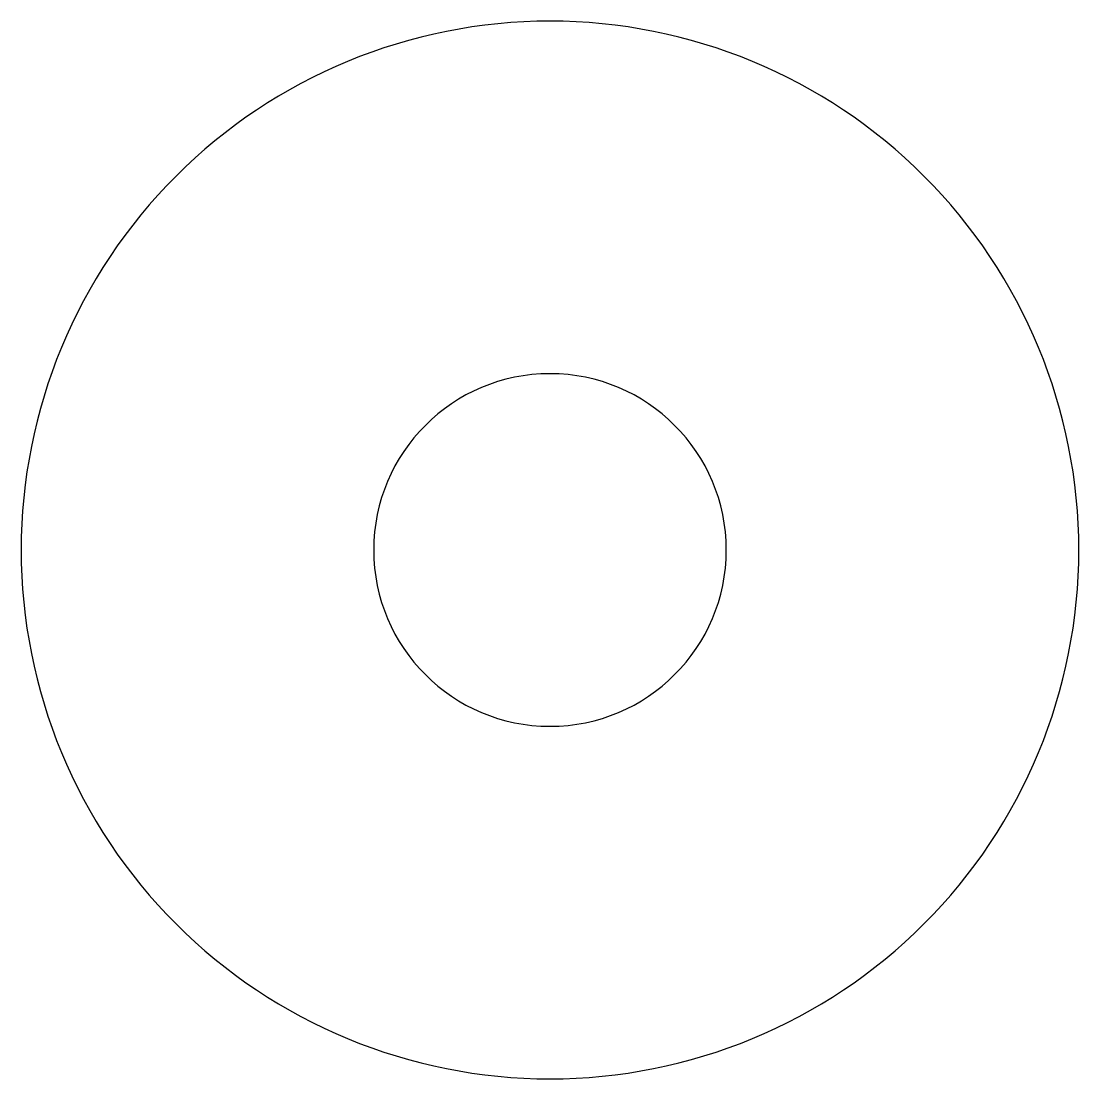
# Model space of a CAD drawing. Header units: millimetres. Extents: x -60 to 60, y -60 to 60.
import ezdxf

# ---------------------------------------------------------------- set-up
doc = ezdxf.new("R2010")
doc.units = ezdxf.units.MM

msp = doc.modelspace()

# ---------------------------------------------------------------- linework, layer by layer
at = {"layer": 'CUT_INNER'}
for start, end in [(90, 180), (0, 90), (180, 270), (270, 360)]:
    msp.add_arc((0, 0), 20, start, end, dxfattribs=at)
at = {"layer": 'CUT_OUTER'}
for start, end in [(90, 135), (45, 90), (135, 180), (0, 45), (180, 225), (315, 360), (225, 270), (270, 315)]:
    msp.add_arc((0, 0), 60, start, end, dxfattribs=at)

doc.saveas('drawing.dxf')
